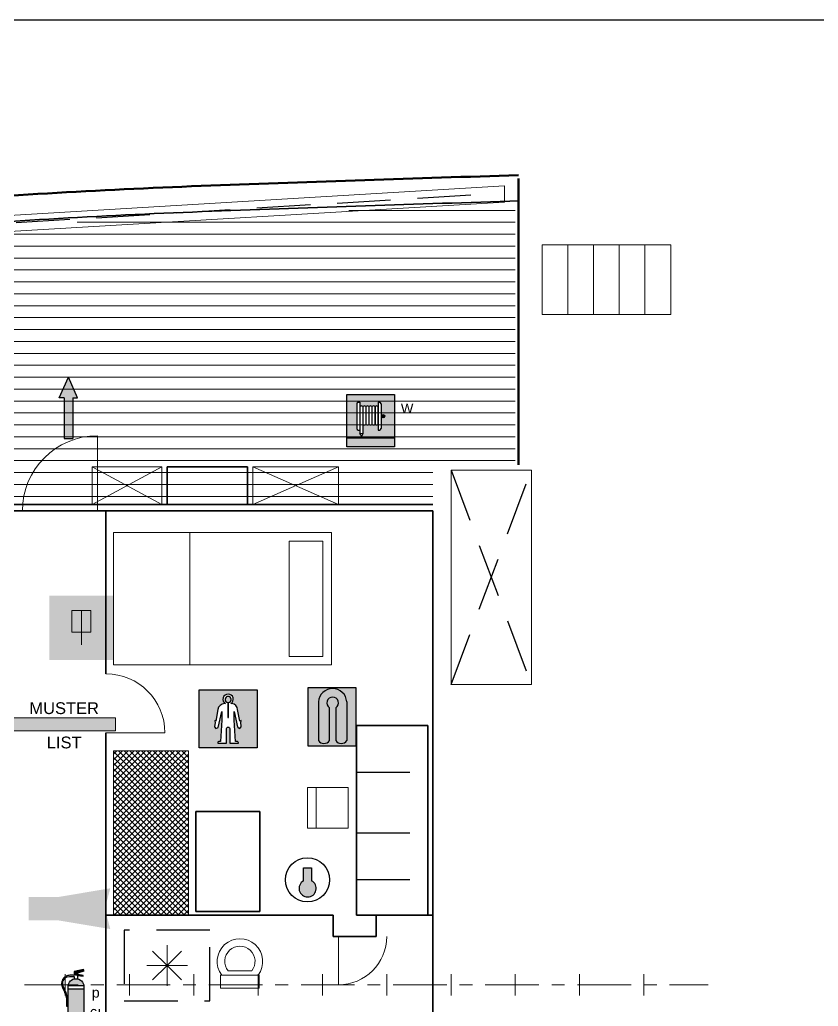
# Model space of a CAD drawing. Header units: millimetres. Extents: x -5000 to 92500, y -73000 to 27580.
# Drawn here: x 10375 to 17827, y -11200 to -2000 of the extents above; entities that cross this region are included whole.
import ezdxf
from ezdxf.enums import TextEntityAlignment as Align

# ---------------------------------------------------------------- set-up
doc = ezdxf.new("R2010")
doc.units = ezdxf.units.MM
doc.linetypes.add('CENTER_S', pattern=[860, 500, -120, 120, -120])
doc.linetypes.add('DASHED_S', pattern=[750, 500, -250])
for name, color, linetype, lineweight in [('CENTER', 1, 'CENTER_S', 18), ('DASHED', 8, 'DASHED_S', 25), ('DETAIL', 9, 'Continuous', 13), ('DOOR', 4, 'Continuous', 18), ('FRAMES', 7, 'Continuous', 18), ('HULL', 7, 'Continuous', 50), ('STAIR', 6, 'Continuous', 18), ('STRUCT', 7, 'Continuous', 35), ('SYM-FF', 1, 'Continuous', 18), ('SYM-LSA', 3, 'Continuous', 18)]:
    doc.layers.add(name, color=color, linetype=linetype, lineweight=lineweight)
for name, color, linetype in [('dotted', 140, 'Continuous'), ('INER2', 151, 'Continuous'), ('out line', 230, 'Continuous'), ('SYMBOL', 31, 'Continuous'), ('VENT', 210, 'Continuous')]:
    doc.layers.add(name, color=color, linetype=linetype)
doc.styles.add('ARIAL', font='arial.ttf')
doc.styles.add('SHIP', font='arial.ttf')
picture_1 = doc.add_image_def('image1.png', size_in_pixel=(1175, 900))

# ---------------------------------------------------------------- blocks, each defined once
blk = doc.blocks.new('heat detector')
at = {"layer": 'INER2'}
blk.add_hatch(color=242, dxfattribs=at).paths.add_polyline_path([(3383.561, -6499.341), (3383.561, -6499.133), (3383.431, -6499.133), (3383.431, -6499.343, 4.002369)])
at = {"layer": 'INER2', "color": 240}
blk.add_lwpolyline([(3383.431, -6499.343), (3383.431, -6499.133), (3383.561, -6499.133), (3383.561, -6499.341)], dxfattribs=at)
at = {"layer": 'INER2', "color": 7}
blk.add_circle((3383.495, -6499.326), 0.352, dxfattribs=at)
at = {"layer": 'INER2', "color": 240}
blk.add_arc((3383.498, -6499.463), 0.137, 118.8949, 62.7819, dxfattribs=at)
blk = doc.blocks.new('FPR-TEMPERATURE DETECTOR')
at = {"layer": 'INER2', "color": 3, "xscale": 0.64519499421843, "yscale": 0.64519499421843}
blk.add_blockref('heat detector', (-2183.014, 4193.332), dxfattribs=at)
blk = doc.blocks.new('ES')
at = {"layer": 'INER2'}
h = blk.add_hatch(color=80, dxfattribs=at)
h.paths.add_polyline_path([(-2246.813, -1004.016), (-2247.461, -1004.016), (-2247.461, -1004.11, -0.745878), (-2247.4, -1004.323), (-2247.381, -1004.323, -0.396303), (-2247.252, -1004.457), (-2247.197, -1004.716), (-2247.173, -1004.698), (-2247.173, -1004.716), (-2247.181, -1004.743), (-2247.17, -1004.826, -0.213975), (-2247.178, -1004.852), (-2247.2, -1004.877), (-2247.239, -1004.859, -0.173132), (-2247.255, -1004.843), (-2247.324, -1004.497), (-2247.324, -1004.693), (-2247.294, -1005.167), (-2247.266, -1005.167, -0.414214), (-2247.233, -1005.201), (-2247.233, -1005.204), (-2247.428, -1005.204), (-2247.428, -1004.879, 0.414214), (-2247.461, -1004.846), (-2247.461, -1005.312), (-2246.813, -1005.312)])
h.paths.add_polyline_path([(-2247.544, -1004.323), (-2247.525, -1004.323, -0.753356), (-2247.461, -1004.11), (-2247.461, -1004.016), (-2248.109, -1004.016), (-2248.109, -1005.312), (-2247.461, -1005.312), (-2247.461, -1004.846, 0.433898), (-2247.497, -1004.879), (-2247.497, -1005.204), (-2247.692, -1005.204), (-2247.692, -1005.201, -0.414214), (-2247.659, -1005.167), (-2247.631, -1005.167), (-2247.601, -1004.693), (-2247.601, -1004.497), (-2247.686, -1004.854), (-2247.736, -1004.877), (-2247.768, -1004.84), (-2247.755, -1004.743), (-2247.763, -1004.716), (-2247.763, -1004.698), (-2247.739, -1004.716), (-2247.69, -1004.457, -0.371875)])
h.paths.add_polyline_path([(-2247.461, -1004.155, 0.961276), (-2247.469, -1004.297), (-2247.469, -1004.632), (-2247.461, -1004.632)])
h.paths.add_polyline_path([(-2247.461, -1004.155), (-2247.461, -1004.632), (-2247.456, -1004.632), (-2247.456, -1004.297, 0.946434)])
at = {"layer": 'dotted', "color": 6}
blk.add_line((-2247.69, -1005.203), (-2247.495, -1005.203), dxfattribs=at)
blk.add_lwpolyline([(-2248.108, -1005.311), (-2248.108, -1004.015), (-2246.812, -1004.015), (-2246.812, -1005.311)], close=True, dxfattribs=at)
for points in [[(-2247.198, -1004.876), (-2247.176, -1004.851, 0.213975), (-2247.168, -1004.825), (-2247.179, -1004.742), (-2247.172, -1004.715), (-2247.172, -1004.697), (-2247.195, -1004.715), (-2247.25, -1004.456, 0.396303), (-2247.379, -1004.322), (-2247.398, -1004.322, 3.422223), (-2247.523, -1004.322), (-2247.543, -1004.322, 0.371875), (-2247.689, -1004.456), (-2247.737, -1004.715), (-2247.761, -1004.697), (-2247.761, -1004.715), (-2247.753, -1004.742), (-2247.766, -1004.839), (-2247.734, -1004.876), (-2247.684, -1004.853), (-2247.6, -1004.496), (-2247.6, -1004.692), (-2247.63, -1005.166), (-2247.657, -1005.166, 0.414214), (-2247.69, -1005.2), (-2247.69, -1005.203), (-2247.495, -1005.203), (-2247.495, -1004.878, -0.414214), (-2247.462, -1004.845), (-2247.46, -1004.845, -0.414214), (-2247.426, -1004.878), (-2247.426, -1005.203), (-2247.231, -1005.203), (-2247.231, -1005.2, 0.414214), (-2247.264, -1005.166), (-2247.292, -1005.166), (-2247.322, -1004.692), (-2247.322, -1004.496), (-2247.253, -1004.842, 0.173132), (-2247.237, -1004.858)], [(-2247.454, -1004.631), (-2247.454, -1004.296, 21.146031), (-2247.467, -1004.296), (-2247.467, -1004.631)]]:
    blk.add_lwpolyline(points, format="xyb", close=True, dxfattribs=at)
blk = doc.blocks.new('FPR-IMMERSION SUIT')
at = {"layer": 'dotted', "color": 1, "xscale": 0.45989954711139, "yscale": 0.45989954711139}
blk.add_blockref('ES', (1033.606, 462.044), dxfattribs=at)
blk = doc.blocks.new('LJ')
at = {"layer": 'dotted'}
blk.add_hatch(color=51, dxfattribs=at).paths.add_polyline_path([(-2247.773, -989.98), (-2247.773, -990.848, 0.557077), (-2247.527, -990.848), (-2247.527, -990.115, -3.322169), (-2247.384, -990.115), (-2247.384, -990.848, 0.557077), (-2247.137, -990.848), (-2247.137, -989.98, 0.92057)])
at = {"layer": 'out line'}
h = blk.add_hatch(color=80, dxfattribs=at)
h.paths.add_polyline_path([(-2248.007, -990.966), (-2246.926, -990.966), (-2246.926, -989.667), (-2248.007, -989.667)])
h.paths.add_polyline_path([(-2247.137, -989.98), (-2247.137, -990.848, -0.557077), (-2247.384, -990.848), (-2247.384, -990.115, 3.322169), (-2247.527, -990.115), (-2247.527, -990.848, -0.557077), (-2247.773, -990.848), (-2247.773, -989.98, -0.92057)])
at = {"layer": 'dotted', "color": 6}
for p, q in [((-2246.925, -989.666), (-2248.005, -989.666)), ((-2248.005, -989.666), (-2248.005, -990.965)), ((-2246.925, -990.965), (-2246.925, -989.666)), ((-2247.771, -989.979), (-2247.771, -990.847)), ((-2247.525, -990.847), (-2247.525, -990.114)), ((-2247.382, -990.114), (-2247.382, -990.847)), ((-2247.135, -989.979), (-2247.135, -990.847)), ((-2248.005, -990.965), (-2246.925, -990.965))]:
    blk.add_line(p, q, dxfattribs=at)
for centre, radius, start, end in [((-2247.453, -990.006), 0.319, 4.7365, 175.2635), ((-2247.453, -990.006), 0.13, 303.5045, 236.4955), ((-2247.648, -990.77), 0.145, 211.7577, 328.2423), ((-2247.259, -990.77), 0.145, 211.7577, 328.2423)]:
    blk.add_arc(centre, radius, start, end, dxfattribs=at)
blk = doc.blocks.new('FPR-LIFE JAKET')
at = {"layer": 'dotted', "color": 51, "xscale": 0.45989954711139, "yscale": 0.45989954711139}
blk.add_blockref('LJ', (1033.608, 455.446), dxfattribs=at)
blk = doc.blocks.new('FIRE_ALARM_HORN')
at = {"true_color": 0xe1232d}
h = blk.add_hatch(color=7, dxfattribs=at)
h.dxf.hatch_style = 1
h.paths.add_polyline_path([(-380, -110), (-380, 110), (-100, 110), (380, 190), (330, 0), (380, -190), (-100, -110)])
blk = doc.blocks.new('POW 6KG')
at = {"layer": 'SYMBOL'}
h = blk.add_hatch(color=256, dxfattribs=at)
edge = h.paths.add_edge_path()
edge.add_line((-2247.42, -963.619), (-2247.303, -963.631))
edge.add_line((-2247.303, -963.631), (-2247.303, -963.619))
edge.add_line((-2247.303, -963.619), (-2247.42, -963.597))
edge.add_line((-2247.42, -963.597), (-2247.42, -963.559))
edge.add_line((-2247.42, -963.559), (-2247.279, -963.514))
edge.add_line((-2247.279, -963.514), (-2247.29, -963.483))
edge.add_line((-2247.29, -963.483), (-2247.501, -963.528))
edge.add_line((-2247.501, -963.528), (-2247.501, -963.615))
h = blk.add_hatch(color=1, dxfattribs=at)
edge = h.paths.add_edge_path()
edge.add_line((-2247.284, -963.924), (-2247.634, -963.924))
edge.add_line((-2247.634, -963.924), (-2247.634, -964.082))
edge.add_arc((-2248.466, -964.172), 0.837, 353.7735, 366.2265, ccw=False)
edge.add_line((-2247.634, -964.263), (-2247.634, -964.482))
edge.add_line((-2247.634, -964.482), (-2247.284, -964.482))
edge.add_line((-2247.284, -964.482), (-2247.284, -963.924))
h.paths.add_polyline_path([(-2247.284, -964.696), (-2247.634, -964.696)])
edge = h.paths.add_edge_path()
edge.add_arc((-2247.459, -963.864), 0.175, 90, 172.15)
edge.add_line((-2247.632, -963.84), (-2247.285, -963.84))
edge.add_arc((-2247.459, -963.864), 0.175, 7.85, 90)
at = {"layer": 'dotted', "color": 6}
for points in [[(-2247.29, -963.483), (-2247.501, -963.528)], [(-2247.501, -963.526), (-2247.501, -963.613)], [(-2247.501, -963.639), (-2247.501, -963.693)], [(-2247.42, -963.559), (-2247.279, -963.513)], [(-2247.42, -963.595), (-2247.42, -963.557)], [(-2247.303, -963.617), (-2247.42, -963.595)], [(-2247.42, -963.617), (-2247.303, -963.629)], [(-2247.42, -963.693), (-2247.42, -963.617)], [(-2247.303, -963.629), (-2247.303, -963.617)], [(-2247.279, -963.513), (-2247.29, -963.483)], [(-2247.634, -963.839), (-2247.287, -963.839)], [(-2247.285, -963.924), (-2247.636, -963.924)], [(-2247.67, -964.302), (-2247.643, -964.302)], [(-2247.636, -964.482), (-2247.285, -964.482)]]:
    blk.add_lwpolyline(points, dxfattribs=at)
blk.add_lwpolyline([(-2247.285, -964.695), (-2247.636, -964.695), (-2247.636, -963.863, -0.414214), (-2247.46, -963.688), (-2247.46, -963.688, -0.414214), (-2247.285, -963.863)], format="xyb", close=True, dxfattribs=at)
blk.add_lwpolyline([(-2247.501, -963.693, -0.106872), (-2247.42, -963.693)], format="xyb", dxfattribs=at)
for points, knots in [([(-2247.501, -963.613), (-2247.514, -963.612), (-2247.527, -963.611), (-2247.568, -963.609), (-2247.595, -963.609), (-2247.649, -963.617), (-2247.676, -963.625), (-2247.712, -963.647), (-2247.724, -963.658), (-2247.745, -963.681), (-2247.753, -963.694), (-2247.769, -963.724), (-2247.776, -963.742), (-2247.782, -963.778), (-2247.783, -963.796), (-2247.777, -963.847), (-2247.767, -963.878), (-2247.746, -963.928), (-2247.736, -963.948), (-2247.719, -963.986), (-2247.71, -964.004), (-2247.696, -964.041), (-2247.689, -964.06), (-2247.68, -964.099), (-2247.677, -964.119), (-2247.67, -964.181), (-2247.669, -964.224), (-2247.67, -964.279), (-2247.67, -964.29), (-2247.67, -964.302)], [0.027104, 0.027104, 0.027104, 0.027104, 0.680846, 0.680846, 2.042538, 2.042538, 3.40423, 3.40423, 4.126415, 4.126415, 4.848601, 4.848601, 5.718136, 5.718136, 6.587672, 6.587672, 8.218711, 8.218711, 9.364028, 9.364028, 10.509345, 10.509345, 11.716642, 11.716642, 12.923939, 12.923939, 15.338534, 15.338534, 15.957922, 15.957922, 15.957922, 15.957922]), ([(-2247.643, -964.302), (-2247.642, -964.217), (-2247.64, -964.092), (-2247.717, -963.926), (-2247.781, -963.79), (-2247.688, -963.628), (-2247.575, -963.635), (-2247.501, -963.639)], [0, 0, 0, 0, 297.944458, 438.105277, 661.865253, 788.691466, 1028.865984, 1028.865984, 1028.865984, 1028.865984])]:
    blk.add_open_spline(points, degree=3, knots=knots, dxfattribs=at)
at = {"layer": 'dotted', "color": 6, "style": 'ARIAL'}
for s, height, p in [('p', 0.226, (-2247.106, -964.11)), ('6L', 0.2257, (-2247.155, -964.591))]:
    blk.add_text(s, height=height, dxfattribs=at).set_placement(p)
blk = doc.blocks.new('FPR-FIRE EXTINGUISHER (POWDER)')
at = {"layer": 'dotted', "color": 51, "xscale": 0.45989954711139, "yscale": 0.45989954711139}
blk.add_blockref('POW 6KG', (1033.573, 443.384), dxfattribs=at)
blk = doc.blocks.new('box')
at = {"layer": 'VENT'}
h = blk.add_hatch(color=1, dxfattribs=at)
h.paths.add_polyline_path([(1943.159, -4115.599), (1942.093, -4115.599), (1942.093, -4116.565), (1943.159, -4116.565)])
h.paths.add_polyline_path([(1942.861, -4116.356, -0.360452), (1942.827, -4116.391), (1942.793, -4116.391), (1942.793, -4115.771), (1942.827, -4115.771, -0.374684), (1942.861, -4115.807), (1942.861, -4116.082), (1942.873, -4116.082, -1), (1942.944, -4116.082, -1), (1942.873, -4116.082), (1942.861, -4116.082)])
h.paths.add_polyline_path([(1942.732, -4116.266), (1942.732, -4115.863, -0.405451), (1942.787, -4115.863), (1942.787, -4116.266, -0.405451)])
h.paths.add_polyline_path([(1942.89, -4116.082, -1), (1942.927, -4116.082, -1)])
h.paths.add_polyline_path([(1942.725, -4116.266, -0.357785), (1942.664, -4116.266), (1942.664, -4115.863, -0.357785), (1942.725, -4115.863)])
h.paths.add_polyline_path([(1942.657, -4116.266, -0.357785), (1942.596, -4116.266), (1942.596, -4115.863, -0.357785), (1942.657, -4115.863)])
h.paths.add_polyline_path([(1942.589, -4116.266, -0.357785), (1942.528, -4116.266), (1942.528, -4115.863, -0.357785), (1942.589, -4115.863)])
h.paths.add_polyline_path([(1942.522, -4116.266, -0.357785), (1942.46, -4116.266), (1942.46, -4115.863, -0.357785), (1942.522, -4115.863)])
h.paths.add_polyline_path([(1942.454, -4116.465), (1942.392, -4116.465), (1942.392, -4115.863, -0.357785), (1942.454, -4115.863)])
h.paths.add_polyline_path([(1942.457, -4116.471), (1942.438, -4116.514), (1942.407, -4116.514), (1942.389, -4116.471)])
h.paths.add_polyline_path([(1942.386, -4116.391), (1942.352, -4116.391, -0.376553), (1942.318, -4116.354), (1942.318, -4115.807, -0.376553), (1942.352, -4115.771), (1942.386, -4115.771)])
blk.add_hatch(color=3, dxfattribs=at).paths.add_polyline_path([(1943.159, -4116.565), (1942.093, -4116.565), (1942.093, -4116.767), (1943.159, -4116.767)])
at = {"layer": 'dotted', "color": 6}
for p, q in [((1942.318, -4115.807), (1942.318, -4116.354)), ((1942.352, -4115.771), (1942.386, -4115.771)), ((1942.386, -4115.771), (1942.386, -4116.391)), ((1942.393, -4116.465), (1942.393, -4115.863)), ((1942.454, -4115.863), (1942.454, -4116.465)), ((1942.461, -4116.266), (1942.461, -4115.863)), ((1942.522, -4115.863), (1942.522, -4116.266)), ((1942.529, -4116.266), (1942.529, -4115.863)), ((1942.59, -4115.863), (1942.59, -4116.266)), ((1942.596, -4116.266), (1942.596, -4115.863)), ((1942.658, -4115.863), (1942.658, -4116.266)), ((1942.664, -4116.266), (1942.664, -4115.863)), ((1942.726, -4115.863), (1942.726, -4116.266)), ((1942.732, -4116.266), (1942.732, -4115.863)), ((1942.787, -4115.863), (1942.787, -4116.266)), ((1942.794, -4115.771), (1942.794, -4116.391)), ((1942.794, -4115.771), (1942.828, -4115.771)), ((1942.861, -4115.807), (1942.861, -4116.356)), ((1942.861, -4116.082), (1942.945, -4116.082)), ((1942.909, -4116.117), (1942.909, -4116.046)), ((1942.352, -4116.391), (1942.386, -4116.391)), ((1942.389, -4116.471), (1942.457, -4116.471)), ((1942.407, -4116.514), (1942.389, -4116.471)), ((1942.393, -4116.465), (1942.454, -4116.465)), ((1942.407, -4116.514), (1942.439, -4116.514)), ((1942.439, -4116.514), (1942.457, -4116.471)), ((1942.794, -4116.391), (1942.828, -4116.391))]:
    blk.add_line(p, q, dxfattribs=at)
for points in [[(1942.094, -4115.599), (1943.16, -4115.599), (1943.16, -4116.767), (1942.094, -4116.767)], [(1942.094, -4116.565), (1943.16, -4116.565), (1943.16, -4116.565), (1942.094, -4116.565)]]:
    blk.add_lwpolyline(points, close=True, dxfattribs=at)
for radius in [0.0356, 0.0187]:
    blk.add_circle((1942.909, -4116.082), radius, dxfattribs=at)
for centre, radius, start, end in [((1942.356, -4115.808), 0.0379, 95.977, 178.5131), ((1942.423, -4115.901), 0.0483, 50.6271, 129.3729), ((1942.491, -4115.901), 0.0483, 50.6271, 129.3729), ((1942.559, -4115.901), 0.0483, 50.6271, 129.3729), ((1942.627, -4115.901), 0.0483, 50.6271, 129.3729), ((1942.695, -4115.901), 0.0483, 50.6271, 129.3729), ((1942.76, -4115.892), 0.0393, 45.8464, 134.1536), ((1942.824, -4115.808), 0.0379, 1.4869, 84.023), ((1942.491, -4116.228), 0.0483, 230.6271, 309.3729), ((1942.559, -4116.228), 0.0483, 230.6271, 309.3729), ((1942.627, -4116.228), 0.0483, 230.6271, 309.3729), ((1942.695, -4116.228), 0.0483, 230.6271, 309.3729), ((1942.76, -4116.238), 0.0393, 225.8464, 314.1536), ((1942.356, -4116.353), 0.0379, 181.4869, 264.023), ((1942.824, -4116.353), 0.0379, 275.977, 358.5131)]:
    blk.add_arc(centre, radius, start, end, dxfattribs=at)
at = {"layer": 'dotted', "color": 6, "style": 'ARIAL'}
blk.add_text('W', height=0.212, dxfattribs=at).set_placement((1943.305, -4116.011))
blk = doc.blocks.new('FPR-FIRE BOX HOSE WITH NOZZLES')
at = {"layer": 'VENT', "color": 2, "xscale": 0.45989954711139, "yscale": 0.45989954711139}
blk.add_blockref('box', (-893.447, 1893.031), dxfattribs=at)
blk = doc.blocks.new('MANUAL_CALL_POINT')
at = {"true_color": 0xe1232d}
h = blk.add_hatch(color=7, dxfattribs=at)
h.dxf.hatch_style = 1
h.paths.add_polyline_path([(-300, -300), (300, -300), (300, 300), (-300, 300)])
blk.add_line((0, 160), (0, -160))
blk.add_lwpolyline([(-90, -40), (90, -40), (90, 160), (-90, 160)], close=True)
blk = doc.blocks.new('MUSTER_LIST')
at = {"true_color": 0x6eb432}
h = blk.add_hatch(color=7, dxfattribs=at)
h.dxf.hatch_style = 1
h.paths.add_polyline_path([(-480, -60), (480, -60), (480, 60), (-480, 60)])
blk.add_lwpolyline([(-480, -60), (480, -60), (480, 60), (-480, 60)], close=True)
at = {"style": 'SHIP'}
for s, p in [('MUSTER', (0, 150)), ('LIST', (0, -170))]:
    blk.add_text(s, height=110, dxfattribs=at).set_placement(p, align=Align.MIDDLE_CENTER)
blk = doc.blocks.new('arro')
at = {"layer": 'INER2'}
blk.add_hatch(color=80, dxfattribs=at).paths.add_polyline_path([(1721.956, -4085.057), (1721.956, -4085.164), (1721.044, -4085.164), (1721.043, -4085.359), (1721.956, -4085.359), (1721.956, -4085.465), (1722.413, -4085.261)])
at = {"layer": 'dotted', "color": 6}
for p, q in [((1721.957, -4085.164), (1721.044, -4085.164)), ((1721.044, -4085.164), (1721.044, -4085.359)), ((1721.957, -4085.164), (1721.957, -4085.057)), ((1721.957, -4085.057), (1722.413, -4085.261)), ((1721.957, -4085.359), (1721.044, -4085.359)), ((1721.957, -4085.465), (1722.413, -4085.261)), ((1721.957, -4085.359), (1721.957, -4085.465))]:
    blk.add_line(p, q, dxfattribs=at)
blk = doc.blocks.new('FPR-PRIMARY MEANS OF ESCAPE')
at = {"layer": 'VENT', "color": 1, "xscale": 0.45989954711139, "yscale": 0.45989954711139}
blk.add_blockref('arro', (-791.822, 1878.81), dxfattribs=at)

msp = doc.modelspace()

# ---------------------------------------------------------------- hatches: boundary and pattern name
at = {"layer": 'DETAIL'}
h = msp.add_hatch(dxfattribs=at)
h.set_pattern_fill('LINE', scale=35)
h.paths.add_polyline_path([(2950, -4920), (5000, -4400), (9300, -3960), (15000, -3710), (15000, -6160), (14230, -6160), (14230, -6520), (4000, -6520), (4000, -15480), (14230, -15480), (14230, -15840), (15000, -15840), (15000, -18290), (9300, -18040), (5000, -17600), (2950, -17080)])
h = msp.add_hatch(dxfattribs=at)
h.set_pattern_fill('ANSI37', color=8, scale=12)
h.paths.add_polyline_path([(11250, -10350), (11950, -10350), (11950, -8817), (11250, -8817)])

# ---------------------------------------------------------------- linework, layer by layer
at = {"layer": 'CENTER'}
msp.add_line((-4200, -11000), (16800, -11000), dxfattribs=at)
at = {"layer": 'DASHED'}
for p, q in [((6600, -4120), (14800, -3620)), ((14400, -8200), (15150, -6200)), ((14400, -6200), (15150, -8200)), ((13517, -9017), (14183, -9017)), ((13517, -9583), (14183, -9583)), ((13517, -10017), (14183, -10017)), ((12150, -10490), (11350, -10490)), ((11350, -10490), (11350, -11150)), ((12150, -11150), (12150, -10490)), ((11350, -11150), (12150, -11150))]:
    msp.add_line(p, q, dxfattribs=at)
at = {"layer": 'DETAIL'}
for p, q in [((14900, -3550), (6500, -4050)), ((14900, -3700), (14900, -3550)), ((6500, -4200), (14900, -3700)), ((11700, -6170), (11050, -6170)), ((11050, -6170), (11050, -6520)), ((11050, -6520), (11700, -6170)), ((11050, -6170), (11700, -6520)), ((11700, -6520), (11700, -6170)), ((13350, -6170), (12550, -6170)), ((12550, -6170), (12550, -6520)), ((12550, -6520), (13350, -6170)), ((12550, -6170), (13350, -6520)), ((13350, -6520), (13350, -6170)), ((15150, -6200), (14400, -6200)), ((14400, -6200), (14400, -8200)), ((15150, -8200), (15150, -6200)), ((11050, -6520), (11700, -6520)), ((12550, -6520), (13350, -6520)), ((13283, -6783), (11250, -6783)), ((11250, -6783), (11250, -8017)), ((11961.5, -8017), (11961.5, -6783)), ((13283, -8017), (13283, -6783)), ((13203, -6863), (12888.1, -6863)), ((12888.1, -6863), (12888.1, -7937)), ((13203, -7937), (13203, -6863)), ((12888.1, -7937), (13203, -7937)), ((11250, -8017), (13283, -8017)), ((14400, -8200), (15150, -8200)), ((11950, -8817), (11250, -8817)), ((11250, -8817), (11250, -10350)), ((11950, -10350), (11950, -8817)), ((13440, -9160), (13060, -9160)), ((13060, -9160), (13060, -9540)), ((13140, -9540), (13140, -9160)), ((13440, -9540), (13440, -9160)), ((13060, -9540), (13440, -9540)), ((11250, -10350), (11950, -10350)), ((11750, -10820), (11750, -10629.9)), ((11750, -10820), (11615.6, -10685.6)), ((11750, -10820), (11884.4, -10685.6)), ((11750, -10820), (11559.9, -10820)), ((11750, -10820), (11615.6, -10954.4)), ((11750, -10820), (11940.1, -10820)), ((11750, -10820), (11750, -11010.1)), ((11750, -10820), (11884.4, -10954.4)), ((12250, -11030), (12250, -10910)), ((12250, -10910), (12610, -10910)), ((12600, -10910), (12260, -10910)), ((12540, -10870), (12320, -10870)), ((12610, -10910), (12610, -11030)), ((12610, -11030), (12250, -11030))]:
    msp.add_line(p, q, dxfattribs=at)
for centre, radius, start, end in [((12430, -10782.5), 212.5, 323.1301, 216.8699), ((12430, -10781.3), 141.3, 321.11993, 218.88007)]:
    msp.add_arc(centre, radius, start, end, dxfattribs=at)
at = {"layer": 'DOOR'}
for p, q in [((11100, -6580), (11100, -5880)), ((11180, -8650), (11730, -8650)), ((13350, -10550), (13350, -11000))]:
    msp.add_line(p, q, dxfattribs=at)
for centre, radius, start, end in [((11100, -6580), 700, 90, 180), ((11180, -8650), 550, 0, 90), ((13350, -10550), 450, 270, 0)]:
    msp.add_arc(centre, radius, start, end, dxfattribs=at)
at = {"layer": 'FRAMES'}
for p, q in [((10800, -11100), (10800, -10900)), ((11400, -11100), (11400, -10900)), ((12000, -11100), (12000, -10900)), ((12600, -11100), (12600, -10900)), ((13200, -11100), (13200, -10900)), ((13800, -11100), (13800, -10900)), ((14400, -11100), (14400, -10900)), ((15000, -11100), (15000, -10900)), ((15600, -11100), (15600, -10900)), ((16200, -11100), (16200, -10900))]:
    msp.add_line(p, q, dxfattribs=at)
at = {"layer": 'HULL'}
msp.add_line((15030, -6150), (15030, -3480), dxfattribs=at)
for centre, radius, start, end in [((26822.8, -396542.4), 393269.3, 91.718358, 92.136988), ((14892.5, -76821.9), 73326.3, 92.136988, 94.381939)]:
    msp.add_arc(centre, radius, start, end, dxfattribs=at)
at = {"layer": 'STAIR'}
for p, q in [((16450, -4100), (15250, -4100)), ((15250, -4100), (15250, -4750)), ((15490, -4750), (15490, -4100)), ((15730, -4750), (15730, -4100)), ((15970, -4750), (15970, -4100)), ((16210, -4750), (16210, -4100)), ((16450, -4750), (16450, -4100)), ((15250, -4750), (16450, -4750))]:
    msp.add_line(p, q, dxfattribs=at)
at = {"layer": 'STRUCT'}
for p, q in [((12500, -6170), (11750, -6170)), ((11750, -6170), (11750, -6520)), ((12500, -6520), (12500, -6170)), ((4000, -6520), (14230, -6520)), ((11750, -6520), (12500, -6520)), ((4060, -6580), (14230, -6580)), ((11180, -6580), (11180, -8100)), ((14230, -6580), (14230, -15420)), ((14183, -8583), (13517, -8583)), ((13517, -8583), (13517, -10350)), ((14183, -10350), (14183, -8583)), ((11180, -8650), (11180, -10350)), ((12617, -9383), (12017, -9383)), ((12017, -9383), (12017, -10317)), ((12617, -10317), (12617, -9383)), ((11180, -10350), (13300, -10350)), ((11180, -10350), (11180, -15420)), ((12017, -10317), (12617, -10317)), ((13300, -10350), (13300, -10550)), ((13517, -10350), (14183, -10350)), ((13700, -10550), (13700, -10350)), ((13700, -10350), (14230, -10350)), ((13300, -10550), (13700, -10550))]:
    msp.add_line(p, q, dxfattribs=at)
for centre, radius, start, end in [((26822.8, -396542.4), 393029.3, 91.718358, 92.136988), ((14892.5, -76821.9), 73086.3, 92.136988, 94.381939)]:
    msp.add_arc(centre, radius, start, end, dxfattribs=at)

# ---------------------------------------------------------------- block references
at = {"layer": 'SYM-FF', "xscale": 906.54, "yscale": 906.54}
for name, p in [('FPR-FIRE BOX HOSE WITH NOZZLES', (13680, -5740)), ('FPR-TEMPERATURE DETECTOR', (13060, -10020)), ('FPR-FIRE EXTINGUISHER (POWDER)', (10930, -11110))]:
    msp.add_blockref(name, p, dxfattribs=at)
at = {"layer": 'SYM-FF'}
for name, p in [('MANUAL_CALL_POINT', (10950, -7670)), ('FIRE_ALARM_HORN', (10840, -10290))]:
    msp.add_blockref(name, p, dxfattribs=at)
at = {"layer": 'SYM-LSA', "xscale": 906.54, "yscale": 906.54, "rotation": 90}
msp.add_blockref('FPR-PRIMARY MEANS OF ESCAPE', (10830, -5620), dxfattribs=at)
at = {"layer": 'SYM-LSA', "xscale": 906.54, "yscale": 906.54}
for name, p in [('FPR-IMMERSION SUIT', (12320, -8520)), ('FPR-LIFE JAKET', (13290, -8500))]:
    msp.add_blockref(name, p, dxfattribs=at)
at = {"layer": 'SYM-LSA'}
msp.add_blockref('MUSTER_LIST', (10790, -8570), dxfattribs=at)

# ---------------------------------------------------------------- pictures from other files: only their frames are drawn
at = {"layer": '0-REFERENCE-IMAGE'}
image = msp.add_image(picture_1, insert=(-5000, -20000), size_in_units=(23500, 18000), dxfattribs=dict(at, fade=50))

doc.saveas('drawing.dxf')
